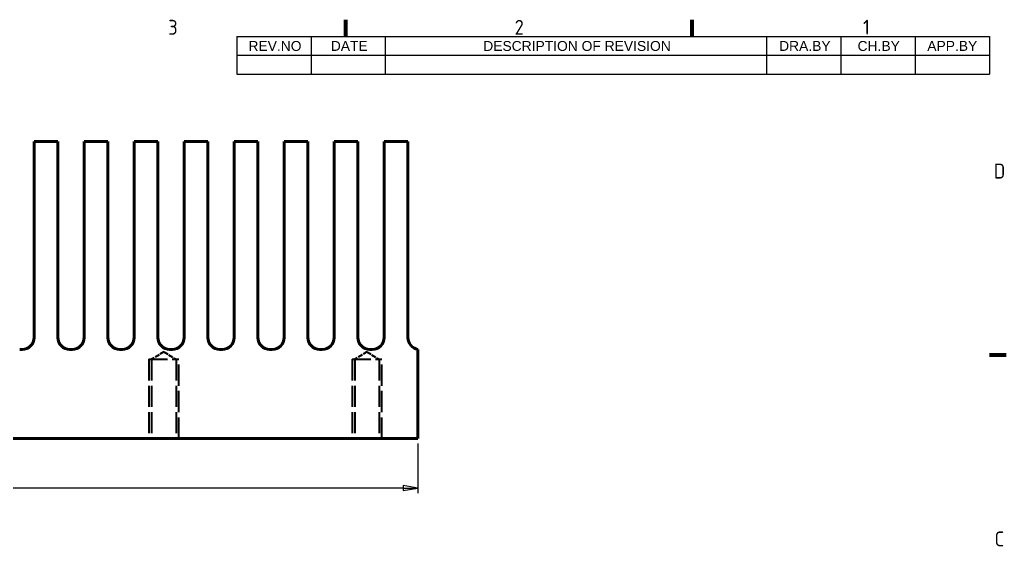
# Model space of a CAD drawing. Header units: millimetres. Extents: x 0 to 210, y 0 to 149.
# Drawn here: x 107.1 to 206.7, y 92.1 to 145.2 of the extents above; entities that cross this region are included whole.
import ezdxf

# ---------------------------------------------------------------- set-up
doc = ezdxf.new("R2010")
doc.units = ezdxf.units.MM
doc.header["$LTSCALE"] = 0.5
doc.linetypes.add('DASHED', pattern=[0.2067, 0.1654, -0.0413])
doc.layers.get('0').update_dxf_attribs({"lineweight": 25})
for name, color, linetype, lineweight in [('가려진 것(ISO)', 5, 'DASHED', 35), ('가시적인 것(ISO)', 7, 'Continuous', 50), ('경계(ISO)', 7, 'Continuous', 70), ('기호(ISO)', 7, 'Continuous', 25), ('치수(ISO)', 7, 'Continuous', 25)]:
    doc.layers.add(name, color=color, linetype=linetype, lineweight=lineweight)
doc.styles.add('ISO ProportionalPSTEK', font='isocp.shx')
doc.styles.add('주 문자 (JIS)', font='arial.ttf')
doc.dimstyles.new('PSTEK', dxfattribs={"dimscale": 0.5, "dimtxt": 3, "dimasz": 3, "dimexe": 1, "dimexo": 1, "dimgap": 1, "dimtad": 1, "dimrnd": 1e-08, "dimdsep": 46, "dimtxsty": 'ISO ProportionalPSTEK', "dimblk": 'Filled-1', "dimcen": 0.09, "dimdle": 10, "dimclrd": 3, "dimclre": 3, "dimclrt": 1, "dimadec": 1, "dimazin": 2, "dimtfac": 1, "dimtmove": 0, "dimatfit": 3, "dimfxl": 0, "dimtolj": 1, "dimlwd": -1, "dimlwe": -1, "dimarcsym": 0})

# ---------------------------------------------------------------- blocks, each defined once
blk = doc.blocks.new('경계 Default Border')
at = {"layer": '경계(ISO)'}
for p, q in [((280, 287.0000076293945), (280, 290.4000091552734)), ((350, 287.0000076293945), (350, 290.4000091552734)), ((410, 222.7499961853027), (413.4000015258789, 222.7499961853027))]:
    blk.add_line(p, q, dxfattribs=at)
at = {"layer": '경계(ISO)', "color": 1, "char_height": 3.00000011920929, "attachment_point": 7, "style": 'ISO ProportionalPSTEK'}
for s, insert in [('3', (244.1685395229535, 287.3713945155963)), ('2', (314.127739416884, 287.3713945155963)), ('1', (384.4860661041481, 287.4)), ('D', (410.878270202895, 258.3463944559917)), ('C', (411.0445395201643, 184.0963944559917))]:
    blk.add_mtext(s, dxfattribs=dict(at, insert=insert))
blk = doc.blocks.new('리비전 내역')
at = {"layer": '기호(ISO)'}
for p, q in [((258, 287.0000076293945), (410, 287.0000076293945)), ((258, 287.0000076293945), (258, 283.2200075995922)), ((273, 287.0000076293945), (273, 283.2200075995922)), ((288, 287.0000076293945), (288, 283.2200075995922)), ((365, 287.0000076293945), (365, 283.2200075995922)), ((380, 287.0000076293945), (380, 283.2200075995922)), ((395, 287.0000076293945), (395, 283.2200075995922)), ((410, 287.0000076293945), (410, 283.2200075995922)), ((258, 283.2200075995922), (410, 283.2200075995922)), ((258, 283.2200075995922), (258, 279.4400075697899)), ((273, 283.2200075995922), (273, 279.4400075697899)), ((288, 283.2200075995922), (288, 279.4400075697899)), ((365, 283.2200075995922), (365, 279.4400075697899)), ((380, 283.2200075995922), (380, 279.4400075697899)), ((395, 283.2200075995922), (395, 279.4400075697899)), ((410, 283.2200075995922), (410, 279.4400075697899)), ((258, 279.4400075697899), (410, 279.4400075697899))]:
    blk.add_line(p, q, dxfattribs=at)
at = {"layer": '기호(ISO)', "color": 7, "char_height": 2.000000029802322, "attachment_point": 7, "style": '주 문자 (JIS)'}
for s, insert in [('REV.NO', (260.3729312729615, 284.0757088355161)), ('DATE', (276.9984664127512, 284.1100075995922)), ('DESCRIPTION OF REVISION', (307.7820035025758, 284.0757088355161)), ('DRA.BY', (367.5228565737885, 284.1100075995922)), ('CH.BY', (383.3750211560421, 284.0757088355161)), ('APP.BY', (397.4480195504761, 284.1100075995922))]:
    blk.add_mtext(s, dxfattribs=dict(at, insert=insert))
blk = doc.blocks.new('Filled-1')
at = {"color": 0}
for p, q in [((0, 0), (-1, 0.1666666666666667)), ((-1, 0.1666666666666667), (-1, -0.1666666666666667)), ((-1, 0), (0, 0)), ((-1, -0.1666666666666667), (0, 0))]:
    blk.add_line(p, q, dxfattribs=at)
at = {"color": 0, "flags": 128}
blk.add_lwpolyline([(-1, -0.1666666666666667), (0, 0)], dxfattribs=at)
at = {"color": 0}
blk.add_solid([(-1, -0.1666666666666667), (0, 0), (-1, 0.1666666666666667), (-1, -0.1666666666666667)], dxfattribs=at)
blk = doc.blocks.new('*D27')
at = {"layer": 'Defpoints', "color": 0}
for p in [(20.99062586603242, 102.924958672797), (147.2906258660325, 102.924958672797), (20.99062586603242, 97.92495867279705)]:
    blk.add_point(p, dxfattribs=at)
at = {"layer": '치수(ISO)', "color": 3}
for p, q in [((20.99062586603242, 102.424958672797), (20.99062586603242, 97.42495867279705)), ((147.2906258660325, 102.424958672797), (147.2906258660325, 97.42495867279705)), ((145.7906258660325, 97.92495867279705), (22.49062586603242, 97.92495867279705))]:
    blk.add_line(p, q, dxfattribs=at)
at = {"layer": '치수(ISO)', "color": 3, "xscale": 1.5, "yscale": 1.5, "zscale": 1.5, "rotation": 180}
blk.add_blockref('Filled-1', (20.99062586603242, 97.92495867279705), dxfattribs=at)
at = {"layer": '치수(ISO)', "color": 3, "xscale": 1.5, "yscale": 1.5, "zscale": 1.5}
blk.add_blockref('Filled-1', (147.2906258660325, 97.92495867279705), dxfattribs=at)
at = {"layer": '치수(ISO)', "color": 1, "insert": (82.15955984885447, 99.9252539483876), "char_height": 1.5, "attachment_point": 1, "style": 'ISO ProportionalPSTEK'}
blk.add_mtext('\\A1;126.3', dxfattribs=at)

msp = doc.modelspace()

# ---------------------------------------------------------------- linework, layer by layer
at = {"layer": '가려진 것(ISO)', "ltscale": 5.464001178741455}
for p, q in [((121.6406258660324, 111.6637168038877), (120.4111258660324, 110.9249586727933)), ((121.6406258660324, 111.6637168038877), (122.8701258660324, 110.9249586727933)), ((142.1406258660325, 111.6637168038877), (140.9111258660324, 110.9249586727933)), ((142.1406258660325, 111.6637168038877), (143.3701258660324, 110.9249586727933))]:
    msp.add_line(p, q, dxfattribs=at)
at = {"layer": '가려진 것(ISO)', "ltscale": 25.80228996276855}
for p, q in [((120.1406258660324, 110.9249586727933), (120.1406258660324, 102.9249586727933)), ((120.4111258660324, 110.9249586727933), (120.4111258660324, 102.9249586727933)), ((122.8701258660324, 110.9249586727933), (122.8701258660324, 102.9249586727933)), ((123.1406258660324, 102.9249586727933), (123.1406258660324, 110.9249586727933)), ((140.6406258660325, 110.9249586727933), (140.6406258660325, 102.9249586727933)), ((140.9111258660324, 110.9249586727933), (140.9111258660324, 102.9249586727933)), ((143.3701258660324, 110.9249586727933), (143.3701258660324, 102.9249586727933)), ((143.6406258660325, 102.9249586727933), (143.6406258660325, 110.9249586727933))]:
    msp.add_line(p, q, dxfattribs=at)
at = {"layer": '가려진 것(ISO)', "ltscale": 22.79820442199707}
for p, q in [((120.1406258660324, 110.9249586727933), (123.1406258660324, 110.9249586727933)), ((140.6406258660325, 110.9249586727933), (143.6406258660325, 110.9249586727933))]:
    msp.add_line(p, q, dxfattribs=at)
at = {"layer": '가시적인 것(ISO)'}
for p, q in [((110.9406258660324, 132.924958672797), (108.5406258660325, 132.924958672797)), ((108.5406258660325, 132.924958672797), (108.5406258660325, 113.124958672797)), ((110.9406258660324, 113.124958672797), (110.9406258660324, 132.924958672797)), ((115.9906258660324, 132.924958672797), (113.5906258660325, 132.924958672797)), ((113.5906258660325, 132.924958672797), (113.5906258660324, 113.124958672797)), ((115.9906258660325, 113.124958672797), (115.9906258660324, 132.924958672797)), ((121.0406258660325, 132.924958672797), (118.6406258660325, 132.924958672797)), ((118.6406258660325, 132.924958672797), (118.6406258660325, 113.124958672797)), ((121.0406258660325, 113.124958672797), (121.0406258660325, 132.924958672797)), ((126.0906258660324, 132.924958672797), (123.6906258660325, 132.924958672797)), ((123.6906258660325, 132.924958672797), (123.6906258660325, 113.124958672797)), ((126.0906258660324, 113.124958672797), (126.0906258660324, 132.924958672797)), ((131.1406258660325, 132.924958672797), (128.7406258660325, 132.924958672797)), ((128.7406258660325, 132.924958672797), (128.7406258660324, 113.124958672797)), ((131.1406258660325, 113.124958672797), (131.1406258660325, 132.924958672797)), ((136.1906258660325, 132.924958672797), (133.7906258660325, 132.924958672797)), ((133.7906258660325, 132.924958672797), (133.7906258660325, 113.124958672797)), ((136.1906258660325, 113.124958672797), (136.1906258660325, 132.924958672797)), ((141.2406258660324, 132.924958672797), (138.8406258660325, 132.924958672797)), ((138.8406258660325, 132.924958672797), (138.8406258660325, 113.124958672797)), ((141.2406258660324, 113.124958672797), (141.2406258660324, 132.924958672797)), ((146.2906258660325, 132.924958672797), (143.8906258660325, 132.924958672797)), ((143.8906258660325, 132.924958672797), (143.8906258660325, 113.124958672797)), ((146.2906258660325, 113.1081746294169), (146.2906258660325, 132.924958672797)), ((107.0906258660325, 111.924958672797), (107.3406258660324, 111.924958672797)), ((112.1406258660325, 111.924958672797), (112.3906258660325, 111.924958672797)), ((117.1906258660324, 111.924958672797), (117.4406258660325, 111.924958672797)), ((122.2406258660325, 111.924958672797), (122.4906258660324, 111.924958672797)), ((127.2906258660325, 111.924958672797), (127.5406258660325, 111.924958672797)), ((132.3406258660325, 111.924958672797), (132.5906258660325, 111.924958672797)), ((137.3906258660325, 111.924958672797), (137.6406258660325, 111.924958672797)), ((142.4406258660325, 111.924958672797), (142.6906258660324, 111.924958672797)), ((147.2906258660325, 102.924958672797), (147.2906258660325, 111.924958672797)), ((147.2906258660325, 102.924958672797), (20.99062586603242, 102.924958672797))]:
    msp.add_line(p, q, dxfattribs=at)
for centre, radius, start, end in [((107.3406258660324, 113.124958672797), 1.200000000000004, 270, 0), ((112.1406258660325, 113.124958672797), 1.200000000000006, 180, 269.9999999999991), ((112.3906258660325, 113.124958672797), 1.200000000000004, 270, 0), ((117.1906258660324, 113.124958672797), 1.200000000000006, 180, 269.9999999999991), ((117.4406258660324, 113.124958672797), 1.200000000000009, 270, 0), ((122.2406258660325, 113.124958672797), 1.200000000000006, 180, 269.9999999999991), ((122.4906258660324, 113.124958672797), 1.200000000000004, 270, 0), ((127.2906258660325, 113.124958672797), 1.199999999999992, 180, 270.0000000000008), ((127.5406258660324, 113.124958672797), 1.200000000000007, 270, 0), ((132.3406258660324, 113.124958672797), 1.199999999999992, 180, 270.0000000000008), ((132.5906258660324, 113.124958672797), 1.200000000000011, 270, 0), ((137.3906258660325, 113.124958672797), 1.20000000000001, 180, 270), ((137.6406258660325, 113.124958672797), 1.200000000000007, 270, 0), ((142.4406258660325, 113.124958672797), 1.199999999999992, 180, 270.0000000000008), ((142.6906258660324, 113.124958672797), 1.200000000000011, 270, 0), ((147.4906258660324, 113.1081746294169), 1.199999999999992, 180, 260.4059317731396)]:
    msp.add_arc(centre, radius, start, end, dxfattribs=at)

# ---------------------------------------------------------------- block references
at = {"xscale": 0.5, "yscale": 0.5, "zscale": 0.5}
msp.add_blockref('경계 Default Border', (0, 0), dxfattribs=at)
at = {"layer": '기호(ISO)', "xscale": 0.5, "yscale": 0.5, "zscale": 0.5}
msp.add_blockref('리비전 내역', (0, 0), dxfattribs=at)

# ---------------------------------------------------------------- dimensions: what is measured, and where the dimension line sits
at = {"layer": '치수(ISO)', "color": 3}
dim = msp.add_linear_dim(base=(20.99062586603242, 97.92495867279705), p1=(147.2906258660325, 102.924958672797), p2=(20.99062586603242, 102.924958672797), angle=180, dimstyle='PSTEK', override={"dimdec": 2, "dimtp": 0, "dimtm": -0, "dimtdec": 2, "dimtofl": 0, "dimatfit": 1}, dxfattribs=at)
dim.commit()
dim.dimension.update_dxf_attribs({"geometry": '*D27', "text_midpoint": (84.14062586603245, 97.92495867279705), "dimtype": 160})

doc.saveas('drawing.dxf')
